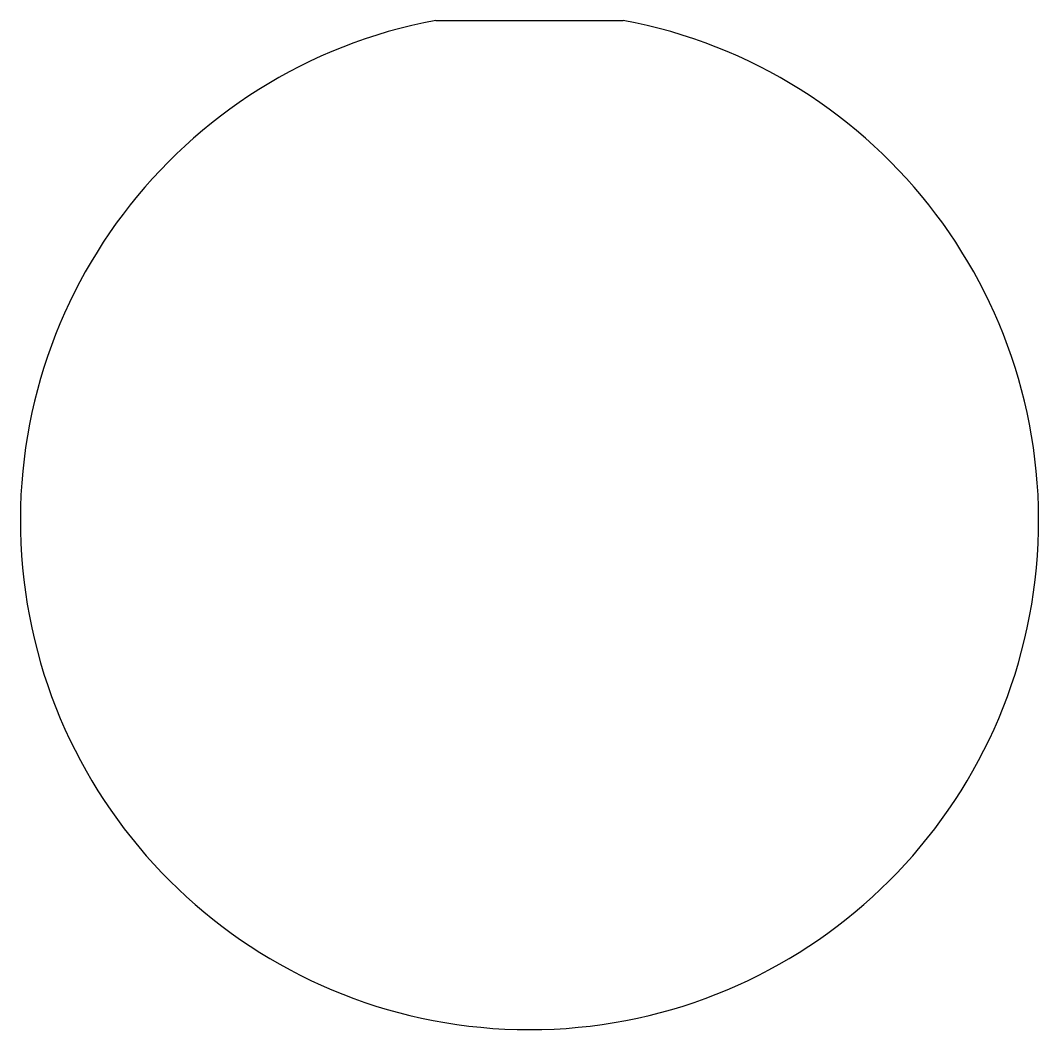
# Model space of a CAD drawing. Header units: millimetres. Extents: x -11.7 to 11.7, y -11.7 to 11.5.
import ezdxf

# ---------------------------------------------------------------- set-up
doc = ezdxf.new("R2010")
doc.units = ezdxf.units.MM
doc.layers.add('RETARDER_FILM_OPTIONAL_E9_D23p40_T0p10_CLOCKING_FLAT_AT_Y11p50_TOWARD_VISOR', color=1, linetype='Continuous')

msp = doc.modelspace()

# ---------------------------------------------------------------- linework, layer by layer
at = {"layer": 'RETARDER_FILM_OPTIONAL_E9_D23p40_T0p10_CLOCKING_FLAT_AT_Y11p50_TOWARD_VISOR'}
msp.add_line((-2.154, 11.5), (2.154, 11.5), dxfattribs=at)
msp.add_arc((0, 0), 11.7, 100.6091, 79.3909, dxfattribs=at)

doc.saveas('drawing.dxf')
